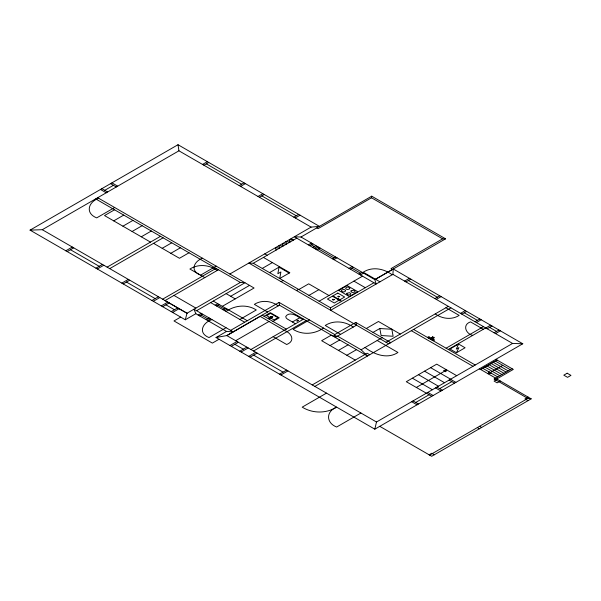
<?xml version="1.0" encoding="UTF-8"?>
<svg xmlns="http://www.w3.org/2000/svg" width="601" height="601" viewBox="0 0 601 601"><rect width="100%" height="100%" fill="white"/><g stroke="black" fill="none" stroke-linecap="round" stroke-linejoin="round"><path stroke-width="0.9" d="M373.905 282.74L330.467 307.825L330.648 310.289L392.896 274.349L393.264 268.993L522.78 343.764L374.821 429.182L216.029 337.507L226.547 331.436L233.226 331.857L193.98 309.207L195.836 313.699L226.547 331.436M316.795 227.892L318.094 228.643L371.523 197.789L371.711 196.181L445.574 238.83L374.829 279.638L300.996 237.012L294.325 236.794L376.136 284.025L374.829 279.638L392.476 269.481L390.996 268.624L442.606 238.83L445.574 238.83M374.821 429.182L376.489 422.007L512.578 343.441L522.78 343.764M229.86 274.011L311.093 227.11L319.439 226.367L178.009 144.713L30.05 230.13L185.318 319.777L186.986 313.241L240.362 282.425L244.998 282.748L196.58 310.702M458.593 344.027L456.279 349.113L458.916 347.588L456.437 352.764L449.946 349.016L458.593 344.027L465.084 347.776L456.437 352.764M336.65 407.147C325.862 411.317 325.862 422.871 336.65 427.033L360.923 413.022M104.747 190.329L113.431 185.311M30.05 230.13L42.288 229.702L178.933 150.813L311.093 227.11M98.744 198.307C88.347 201.853 84.861 213.235 96.701 217.878L114.663 207.503M114.543 209.787L104.529 215.571L150.483 242.105M202.537 164.441L207.36 161.661M203.927 165.245L208.75 162.458M113.724 220.875L123.738 215.098M65.825 250.782L72.315 247.041M67.214 251.586L73.705 247.837M122.912 226.186L132.926 220.402M132.1 231.49L142.114 225.706M141.295 236.794L151.309 231.017M95.935 268.174L102.425 264.425M239.198 185.611L244.021 182.824M97.332 268.978L103.823 265.229M240.588 186.408L245.411 183.628M107.121 267.137L160.497 236.321M109.72 268.632L163.096 237.816M162.187 248.311L171.728 242.804M258.017 196.474L262.84 193.687M259.414 197.278L264.23 194.491M170.819 253.299L180.36 247.792M121.83 283.124L128.321 279.375M123.22 283.927L129.711 280.179M188.999 252.781L179.459 258.287L153.555 243.33M202.552 258.242C194.393 261.052 189.743 270.36 199.712 274.717M293.836 217.156L298.659 214.369M151.933 300.5L158.424 296.751M295.234 217.96L300.049 215.173M153.323 301.304L159.813 297.555M200.516 275.183L216.202 266.123M162.631 299.185L216.007 268.369M218.418 269.759L165.042 300.575L186.971 313.219M161.278 305.894L167.769 302.145M162.668 306.698L169.159 302.949M390.695 342.6L388.659 343.772L248.844 263.05L253.291 263.268L296.736 238.184M171.225 311.641L177.716 307.892M300.996 237.012L371.711 196.181M172.615 312.445L179.106 308.696M262.269 268.422L272.366 262.592M180.668 317.095L173.997 320.949L212.371 343.103L219.042 339.249M308.313 244.87L311.468 243.052M309.703 245.674L312.858 243.856M185.318 319.777L195.836 313.699M312.783 247.454L315.938 245.636M269.548 272.644L279.66 266.806M198.18 315.059L201.147 313.346M215.166 305.188L217.765 303.685M230.679 296.27L249.535 285.385M314.18 248.258L317.328 246.44M199.577 315.856L202.545 314.143M216.555 305.992L219.155 304.489M315.397 248.957L318.545 247.139M316.787 249.761L319.942 247.943M222.332 306.33L254.073 288.007L97.708 197.714M223.136 309.785L225.728 308.29M206.203 319.687L209.171 317.974M207.593 320.491L210.56 318.778M224.526 310.589L227.125 309.094M211.973 319.589C202.642 322.617 197.549 332.992 209.005 337.567L226.051 327.718M226.044 311.468C234.818 305.21 247.034 304.038 256.296 309.966L239.874 319.454M281.058 281.651L283.101 280.479M332.496 258.836L335.651 257.01M333.886 259.64L337.041 257.814M296.488 290.561L298.524 289.381M298.84 289.517L308.704 283.822L328.965 295.527M230.626 330.362L279.059 302.401L334.734 334.547L335.29 337.431L356.483 325.201L355.747 322.414L334.734 334.547M216.029 337.507L226.787 335.576L279.435 305.18L367.481 356.017L361.111 349.767L382.116 337.642M226.855 335.583L260.135 316.366L284.243 330.28M264.087 316.269L270.337 312.663L279.217 317.794L272.974 321.4M348.993 268.362L352.148 266.536M350.383 269.165L353.538 267.34M308.974 295.369L318.83 289.674M235.705 340.692L268.985 321.475M229.95 345.545L236.997 341.473M231.34 346.349L238.387 342.277M359.015 274.146L362.163 272.321M360.405 274.95L363.56 273.124M319.108 301.221L362.523 276.167M239.769 351.217L246.816 347.145M292.386 321.986L299.689 317.771L302.716 319.514M241.166 352.021L248.213 347.949M250.925 349.519L303.573 319.123M253.517 351.014L306.164 320.618M309.417 319.92L293.1 329.34C302.378 335.253 314.639 334.284 323.496 328.056M248.701 356.37L255.748 352.299M250.091 357.174L257.138 353.103M404.593 281.095L409.416 278.316M405.983 281.899L410.806 279.119M331.294 335.14L321.648 340.707L355.229 360.089M279.533 374.175L286.579 370.103M330.047 345.552L339.685 339.986M280.922 374.971L287.969 370.907M366.302 328.507L378.465 321.49L400.266 334.073M338.438 350.398L348.084 344.831M434.906 298.599L439.729 295.812M436.296 299.403L441.119 296.616M346.837 355.244L356.476 349.677M312.235 384.918L367.113 353.238L369.705 354.733M386.06 342.277L448.323 306.345M314.834 386.413L450.923 307.847M460.486 313.369L465.309 310.582M461.876 314.173L466.699 311.386M326.478 393.137L302.205 407.147C312.25 413.375 325.404 413.676 335.643 407.733M428.13 337.717L429.279 337.078M430.211 338.919L432.48 337.018L434.147 337.379L433.997 337.897L430.714 339.204M432.788 340.406L433.922 339.753M475 321.745L479.823 318.958M476.39 322.549L481.213 319.762M446.1 348.197L483.459 326.628M448.323 349.481L485.683 327.913M485.773 327.966L490.589 325.179M487.163 328.77L491.986 325.982M494.142 332.796L498.965 330.017M495.532 333.6L500.355 330.813M416.298 387.487L446.716 369.923M415.727 402.46L429.084 394.752M439.616 388.667L451.824 381.62M497.125 360.074L480.575 369.623L479.275 368.879M488.117 373.792L502.752 365.34M379.772 426.327L431.691 456.287L531.186 398.846L527.851 398.418L494.165 378.976L512.014 368.668M494.165 378.976L496.764 378.976L513.314 369.42L495.825 359.323M497.237 379.246L494.075 381.072L497.14 382.845L500.31 381.019M528.114 397.073L524.951 398.899L528.024 400.672M429.099 454.792L431.728 453.274L434.313 454.769M429.655 455.115L527.851 398.418M373.018 332.391L379.832 328.522L391.942 329.258M332.511 335.831L337.522 336.147L361.118 349.774M299.689 317.771C296.09 315.112 288.931 311.446 285.73 316.502L286.204 317.982L287.383 319.063L295.414 323.729M371.523 197.789L442.606 238.83M206.338 163.855L241.61 184.214M261.818 195.888L296.248 215.759M408.395 280.509L437.318 297.21M464.288 312.783L477.412 320.356M489.575 327.372L496.554 331.406M392.896 274.349L512.578 343.441M392.168 274.77C383.941 268.587 372.252 266.311 363.237 272.2L379.93 281.831M483.317 329.28L470.485 321.873C462.177 324.705 465.677 333.728 472.709 335.403M445.912 307.742L459.164 315.39C451.802 320.13 442.148 318.906 435.259 313.887M311.28 244.765L314.361 246.545M318.365 248.852L334.073 257.919M351.961 268.249L360.592 273.237M291.117 238.642L293.528 240.039L289.381 239.649L290.05 242.045L285.896 241.662L286.572 244.059L282.417 243.668L283.086 246.064L278.939 245.674L279.608 248.078L275.453 247.687L276.129 250.084M510.272 369.683L495.232 360.998L480.597 369.45L495.637 378.127M353.914 281.125L365.303 287.699M493.143 362.208L508.176 370.885M491.047 363.41L506.087 372.094M488.959 364.619L503.999 373.304M486.87 365.829L501.903 374.506M484.782 367.031L499.814 375.715M431.691 338.062L432.194 338.348M431.345 338.265L428.656 336.71L427.521 337.364L433.381 340.752L434.515 340.098L431.841 338.551M482.686 368.24L497.726 376.925M413.563 329.416L475.218 365.01M496.764 378.976L531.186 398.846M411.339 330.7L472.995 366.294M264.756 253.87L267.16 255.26M263.418 257.423L289.832 272.689L279.728 278.518L280.885 271.975L277.857 273.725L279.029 267.167L289.156 273.079M456.715 375.693L436.717 364.146L406.299 381.71L431.773 396.307M253.291 263.268L330.527 307.78M355.747 322.414L390.71 342.608M111.951 182.847L117.698 186.167M430.632 367.662L450.63 379.208M450.525 379.269L455.904 382.371M110.561 183.651L116.309 186.971M449.127 380.072L454.506 383.175M377.188 340.489L397.952 352.471C387.367 359.533 374.19 354.47 365.017 347.506M353.238 327.079C345.139 321.227 333.818 319.942 325.216 325.472L340.617 334.359M424.546 371.178L444.545 382.717M101.869 188.669L107.617 191.989M100.48 189.473L106.227 192.793M418.469 374.686L438.46 386.233M436.927 387.119L442.306 390.222M435.537 387.915L440.916 391.026M412.384 378.202L432.374 389.741M95.664 198.886L240.362 282.425M217.254 270.427C209.328 264.763 198.285 263.674 189.908 269.038L204.791 277.624M278.233 305.879C271.351 300.861 261.698 299.636 254.351 304.376L267.588 312.024M427.784 392.393L433.163 395.503M479.545 426.282L481.649 427.491M477.337 427.559L479.44 428.768M413.037 400.912L418.416 404.015M226.141 293.649L235.224 298.892M262.141 315.164L286.279 329.1M411.647 401.708L417.026 404.819M284.1 330.362C291.387 332.699 295.842 340.85 286.7 344.516L273.139 336.688M213.242 301.078L247.296 320.739M217.855 305.24L224.428 309.042M210.65 302.581L244.697 322.241M173.959 295.422L195.873 308.08M201.057 314.999L207.691 318.83M226.787 335.576L376.489 422.007M42.288 229.702L186.986 313.241M234.863 344.313L243.292 349.181M253.614 355.138L283.056 372.139M70.46 249.715L99.18 266.296M126.465 282.049L155.178 298.629M165.914 304.827L174.47 309.763M391.837 329.25L393.114 336.26L381.117 335.531L379.832 328.522M178.009 144.713L178.933 150.813M279.059 302.401L279.435 305.18M345.59 290.719L344.831 291.658L343.494 291.928L342.149 291.658L341.391 290.719L341.864 289.945L343.494 289.509L344.831 289.78L345.59 290.719M349.812 288.285L349.339 289.051L347.716 289.494L346.371 289.224L345.613 288.277L346.379 287.346L347.716 287.068L349.053 287.346L349.812 288.285M351.044 290.869L351.044 291.785L352.201 292.447L354.327 292.266L355.086 291.327L353.779 290.2L351.044 290.869M346.822 293.311L347.138 294.535L348.768 294.978L350.105 294.708L350.864 293.761L349.557 292.642L346.822 293.311M446.535 370.028L445.792 371.741L443.568 370.456L446.535 370.028M489.041 371.966L488.305 373.679L491.272 373.251L489.041 371.966M332.781 299.306L333.007 300.057L334.464 299.621L332.781 299.306M272.801 316.9L271.885 317.426L270.961 316.9L271.885 316.366L272.801 316.9M334.073 299.614L333.022 299.614L334.073 299.614M338.055 296.263L338.28 297.014L339.738 296.571L338.055 296.263M271.449 316.719C271.569 318.042 273.252 316.141 271.449 316.719M339.34 296.571L338.295 296.571L339.34 296.571M432.435 337.056L433.952 337.912L432.472 337.041M270.525 313.406L266.626 315.66L274.033 319.935L277.932 317.681L270.525 313.406M270.976 316.644L268.384 318.147L269.496 318.785L272.088 317.29L270.976 316.644M347.115 285.58L338.746 290.418L349.301 296.511L357.678 291.673L347.115 285.58M332.353 296.195L327.425 299.035L334.276 302.994L339.204 300.147L332.353 296.195M337.815 293.063L332.886 295.902L339.738 299.861L344.666 297.014L337.815 293.063M297.878 320.265L296.721 320.934L297.225 321.235L298.389 320.558L297.878 320.265M338.461 298.825L337.349 299.463L339.948 300.966L341.06 300.32L338.461 298.825M433.178 339.858L433.208 339.888M567.186 373.221L563.798 375.174L567.554 377.345L570.95 375.385L567.186 373.221"/></g></svg>
